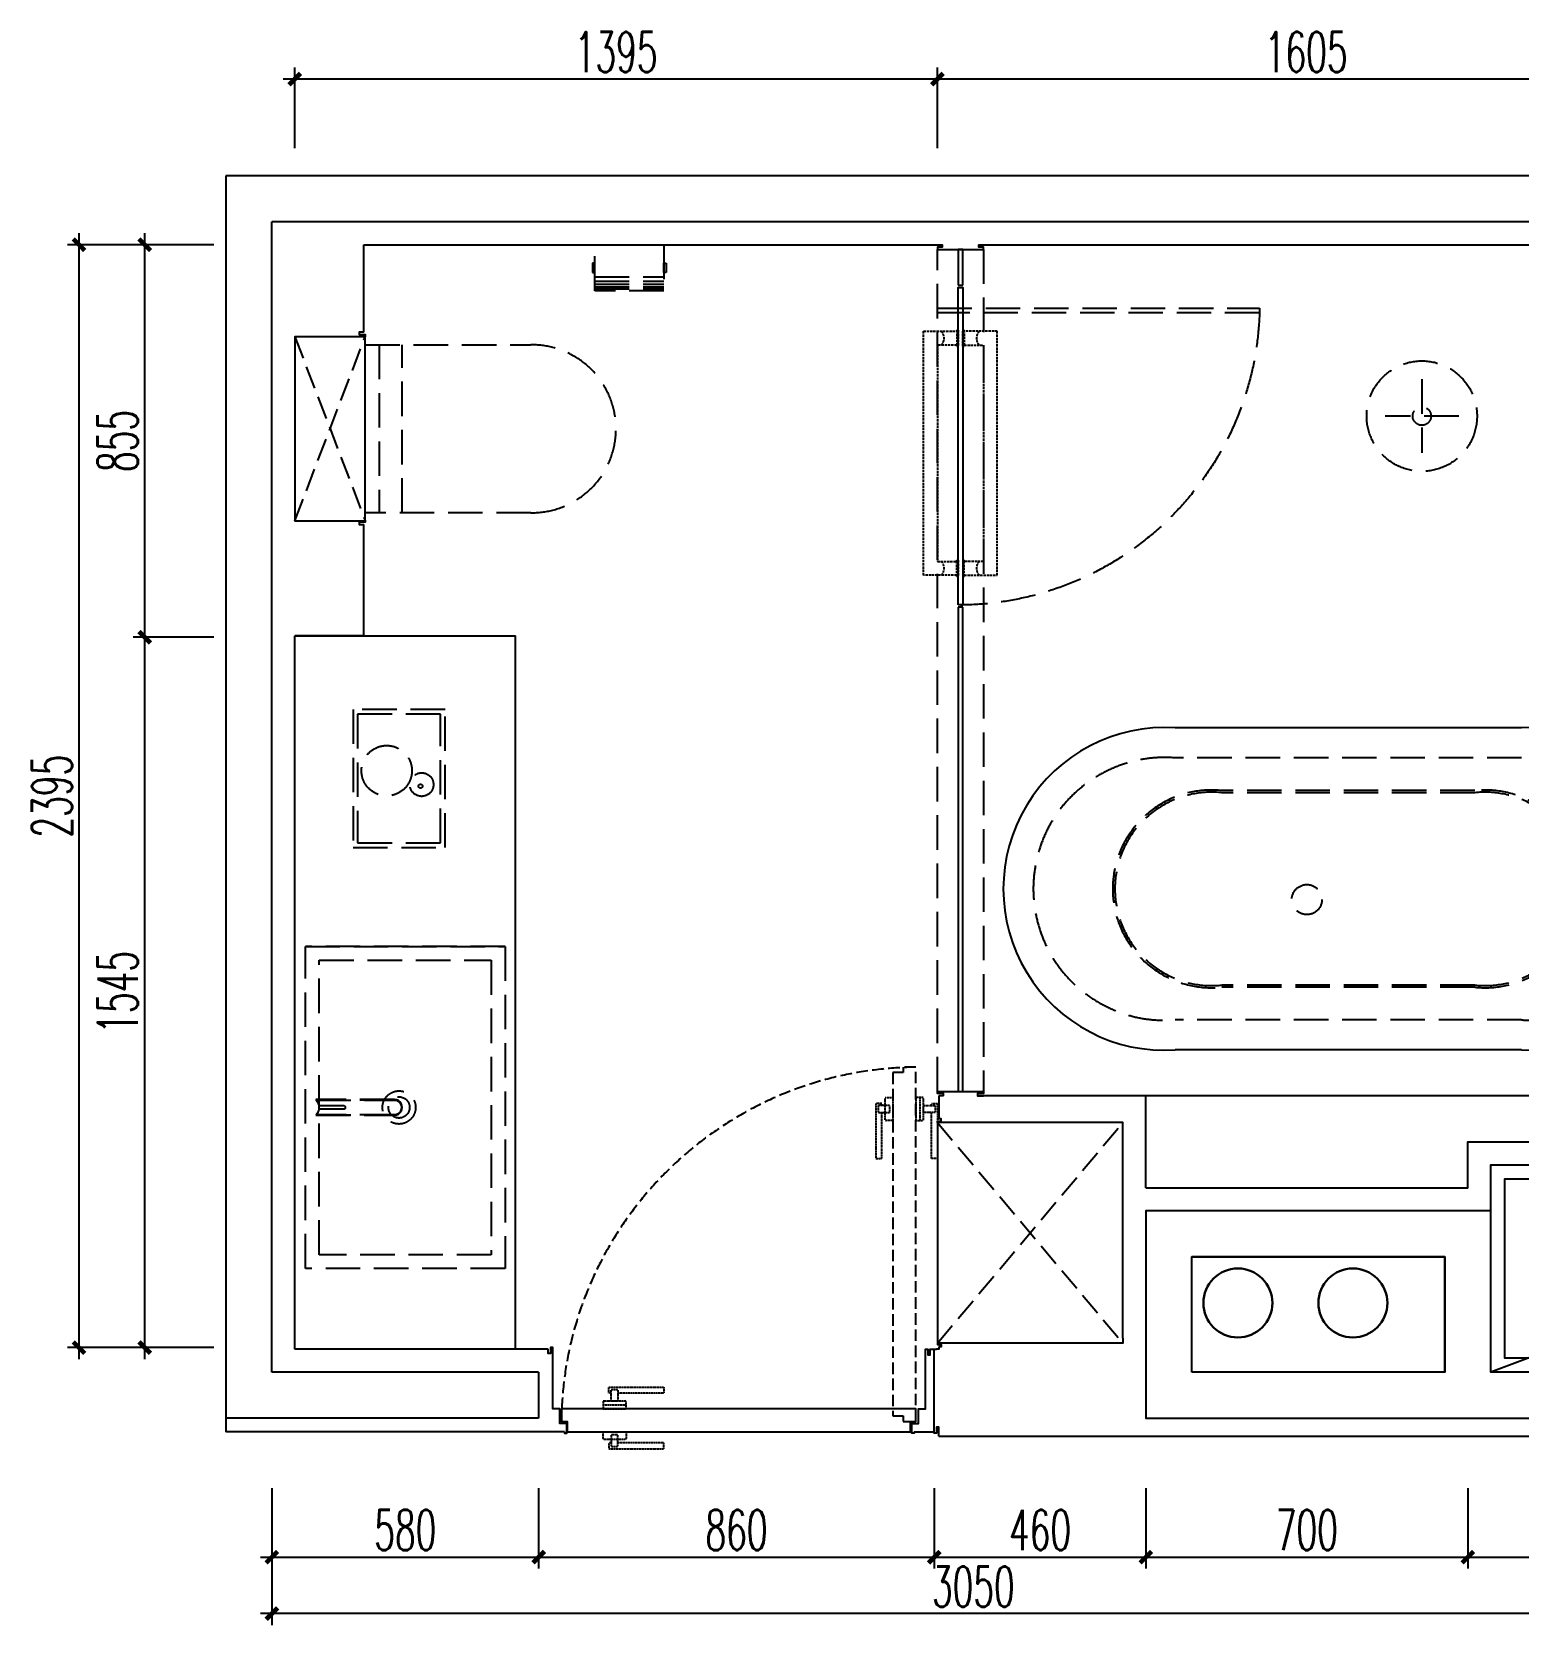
# Model space of a CAD drawing. Header units: inches. Extents: x 24920 to 61775, y 10942 to 38819.
# Drawn here: x 51619 to 54850, y 19071 to 22534 of the extents above; entities that cross this region are included whole.
import ezdxf
from ezdxf.xclip import XClip

# ---------------------------------------------------------------- set-up
doc = ezdxf.new("R2010")
doc.units = ezdxf.units.IN
doc.header["$MEASUREMENT"] = 0
doc.header["$XCLIPFRAME"] = 0
doc.header["$PDMODE"] = 1
doc.linetypes.add('DASH', pattern=[0.35, 0.25, -0.1])
doc.layers.add('7-12层立管$0$0LL', color=10, linetype='Continuous', lineweight=30)
for name, color, linetype in [('DOOR', 60, 'Continuous'), ('DS-FINISH', 20, 'Continuous'), ('DS-GLASS', 12, 'Continuous'), ('FF-FIXT', 2, 'Continuous'), ('FF-FURN', 51, 'Continuous'), ('WALL', 2, 'Continuous')]:
    doc.layers.add(name, color=color, linetype=linetype)
doc.styles.add('DIM', font='simplex.shx', dxfattribs={"width": 0.6, "bigfont": 'extfont.shx'})
doc.dimstyles.new('1比25', dxfattribs={"dimscale": 25, "dimtxt": 3.5, "dimasz": 1, "dimexe": 1, "dimexo": 1, "dimgap": 0.6, "dimtad": 1, "dimdec": 0, "dimrnd": 5, "dimzin": 0, "dimdsep": 46, "dimtxsty": 'DIM', "dimblk": 'ARCHTICK', "dimcen": 0.09, "dimdle": 1, "dimclrd": 1, "dimclre": 1, "dimclrt": 1, "dimadec": 0, "dimazin": 0, "dimtfac": 1, "dimtdec": 0, "dimtix": 1, "dimtmove": 2, "dimatfit": 3, "dimldrblk": '引线箭头（自定义）', "dimfxl": 0, "dimtolj": 1, "dimtzin": 0, "dimarcsym": 0})

# ---------------------------------------------------------------- blocks, each defined once
blk = doc.blocks.new('fdsfasdfsd')
at = {"layer": 'FF-FIXT', "color": 8, "linetype": 'DASH', "ltscale": 300}
blk.add_line((87505, 31901.6), (87505.1, 32161.6), dxfattribs=at)
at = {"layer": 'FF-FIXT', "color": 31, "linetype": 'DASH', "ltscale": 300}
for points in [[(87445, 32035), (87565, 32035), (87565, 32105), (87445, 32105)], [(87482, 32035), (87528, 32035), (87528, 31855), (87482, 31855)], [(87525, 31855), (87485, 31855), (87485, 32035), (87525, 32035)]]:
    blk.add_lwpolyline(points, close=True, dxfattribs=at)
at = {"layer": 'FF-FIXT', "color": 8, "linetype": 'DASH', "ltscale": 300, "elevation": 0}
blk.add_lwpolyline([(87505, 31635), (87505, 31475)], dxfattribs=at)
at = {"layer": 'FF-FIXT', "color": 31, "linetype": 'DASH', "ltscale": 300, "elevation": 0}
blk.add_lwpolyline([(87425, 31555), (87585, 31555)], dxfattribs=at)
at = {"layer": 'FF-FIXT', "color": 31, "linetype": 'DASH', "ltscale": 300}
blk.add_circle((87505, 31555, 0), 120, dxfattribs=at)
at = {"layer": 'FF-FIXT', "color": 8, "linetype": 'DASH', "ltscale": 300}
blk.add_circle((87505, 31555, 0), 20, dxfattribs=at)
blk = doc.blocks.new('JR_FSB_6540_GR')
at = {"layer": 'DOOR', "color": 8, "linetype": 'DASH', "ltscale": 20}
for points in [[(3, 15), (75, 15), (75, -515), (3, -515), (3, -517.5), (0, -517.5), (0, -482.5), (3, -482.5), (3, -485), (45, -485), (45, -15), (3, -15), (3, -17.5), (0, -17.5), (0, 17.5), (3, 17.5)], [(0, 17.5), (3, 17.5), (3, -17.5), (0, -17.5)], [(0, -517.5), (3, -517.5), (3, -482.5), (0, -482.5)]]:
    blk.add_lwpolyline(points, close=True, dxfattribs=at)
for centre, start, end in [((52.4, 0), 137.0107, 222.8538), ((52.4, -500), 137.1462, 222.9893)]:
    blk.add_arc(centre, 22, start, end, dxfattribs=at)
blk = doc.blocks.new('A$C24CA7E99')
at = {"layer": 'DOOR', "color": 8, "linetype": 'DASH', "ltscale": 300}
blk.add_lwpolyline([(285, 655), (285, -45), (295, -45), (295, 655)], close=True, dxfattribs=at)
at = {"layer": 'DOOR', "color": 1}
blk.add_lwpolyline([(-350, 0), (340, 0), (340, 10), (-350, 10)], close=True, dxfattribs=at)
at = {"layer": 'DOOR', "color": 8, "linetype": 'DASH', "ltscale": 300}
blk.add_arc((306.1, -0.8), 656.2, 91.8459, 179.4916, dxfattribs=at)
at = {"layer": 'DOOR', "color": 8, "linetype": 'DASH', "ltscale": 300, "rotation": 90}
blk.add_blockref('JR_FSB_6540_GR', (-270.2, 10), dxfattribs=at)
at = {"layer": 'DOOR', "color": 8, "linetype": 'DASH', "ltscale": 300, "extrusion": (0, 0, -1), "zscale": -1, "rotation": 270}
blk.add_blockref('JR_FSB_6540_GR', (270.2, -0.1), dxfattribs=at)
blk = doc.blocks.new('A$C09E9746F')
at = {"layer": 'FF-FIXT', "color": 8}
for p, q in [((-20, 63.3), (-55, 63.3)), ((-311.7, 0), (65.8, 0))]:
    blk.add_line(p, q, dxfattribs=at)
for points in [[(0, 60), (-75, 60), (-75, -60), (0, -60)], [(-75, -25.9), (-295, -25.9), (-295, 25.9), (-75, 25.9)], [(-75, -22.5), (-295, -22.5), (-295, 22.5), (-75, 22.5)], [(-22.3, -60), (-22.3, -70.5), (-52.7, -70.5), (-52.7, -60)]]:
    blk.add_lwpolyline(points, close=True, dxfattribs=at)
blk.add_arc((-37.5, 63.3), 17.5, 0, 180, dxfattribs=at)
blk = doc.blocks.new('rtiyuoppp')
at = {"layer": 'FF-FIXT', "color": 31, "linetype": 'Continuous'}
for p, q in [((-152783.2, -120365.2), (-152783.2, -119611.9)), ((-152083.2, -120365.2), (-152083.2, -119611.9))]:
    blk.add_line(p, q, dxfattribs=at)
for centre, start, end in [((-152433.2, -119589.3), 356.3048, 183.6952), ((-152433.2, -120387.8), 176.3048, 3.6952)]:
    blk.add_arc(centre, 350.7, start, end, dxfattribs=at)
at = {"layer": 'FF-FURN', "color": 8, "linetype": 'DASH', "ltscale": 300}
for p, q in [((-152717.9, -120365.2), (-152717.9, -119611.9)), ((-152148.5, -120365.2), (-152148.5, -119611.9)), ((-152646.9, -120263.5), (-152646.9, -119713.6)), ((-152642.3, -120263.5), (-152642.3, -119713.6)), ((-152224.1, -120263.5), (-152224.1, -119713.6)), ((-152219.5, -120263.5), (-152219.5, -119713.6))]:
    blk.add_line(p, q, dxfattribs=at)
blk.add_circle((-152456.4, -119898.5, 0), 32.7, dxfattribs=at)
for centre, radius, start, end in [((-152433.2, -119589.4), 285.6, 355.4909, 184.5091), ((-152433.2, -119691.4), 214.9, 354.074, 185.926), ((-152433.2, -119691.4), 210.2, 353.949, 186.051), ((-152433.2, -120285.7), 214.9, 174.074, 5.926), ((-152433.2, -120285.6), 210.2, 173.949, 6.051), ((-152433.2, -120387.7), 285.6, 175.4909, 4.5091)]:
    blk.add_arc(centre, radius, start, end, dxfattribs=at)
at = {"layer": 'FF-FURN', "linetype": 'DASH', "ltscale": 10, "xscale": 0.785964912280702, "yscale": 0.785964912280702, "zscale": 0.785964912280702, "rotation": 226.0823482396748}
blk.add_blockref('A$C09E9746F', (-152753.1, -120673, 0), dxfattribs=at)
blk = doc.blocks.new('truuiioo')
at = {"layer": 'DOOR', "color": 8, "linetype": 'DASH', "ltscale": 0.3}
for p, q in [((-148154.8, -113352.4), (-148154.8, -113402.4)), ((-148843.3, -114020.3), (-148793.3, -114020.3))]:
    blk.add_line(p, q, dxfattribs=at)
at = {"layer": 'DOOR', "color": 8, "linetype": 'DASH', "ltscale": 100}
blk.add_lwpolyline([(-148163.2, -113286.2), (-148190.7, -113286.2), (-148190.7, -113298.2), (-148213.2, -113298.2), (-148213.2, -114044.2), (-148190.7, -114044.2), (-148190.7, -114056.2), (-148163.2, -114056.2), (-148163.2, -113286.2)], dxfattribs=at)
at = {"layer": 'DOOR', "color": 8, "linetype": 'DASH', "ltscale": 0.3}
for points in [[(-148237.1, -113369.9), (-148237.1, -113364.9), (-148250.1, -113364.9), (-148250.1, -113484.9), (-148237.1, -113484.9), (-148237.1, -113384.9)], [(-148129.2, -113369.9), (-148129.2, -113364.9), (-148116.2, -113364.9), (-148116.2, -113484.9), (-148129.2, -113484.9), (-148129.2, -113384.9)], [(-148825.8, -113994.7), (-148830.8, -113994.7), (-148830.8, -113981.7), (-148710.8, -113981.7), (-148710.8, -113994.7), (-148810.8, -113994.7)], [(-148825.8, -114102.7), (-148830.8, -114102.7), (-148830.8, -114115.7), (-148710.8, -114115.7), (-148710.8, -114102.7), (-148810.8, -114102.7)]]:
    blk.add_lwpolyline(points, dxfattribs=at)
for points in [[(-148220, -113369.9), (-148245.1, -113369.9), (-148245.1, -113384.9), (-148220, -113384.9)], [(-148146.4, -113369.9), (-148121.2, -113369.9), (-148121.2, -113384.9), (-148146.4, -113384.9)], [(-148825.8, -114011.9), (-148825.8, -113986.8), (-148810.8, -113986.8), (-148810.8, -114011.9)], [(-148825.8, -114085.6), (-148825.8, -114110.7), (-148810.8, -114110.7), (-148810.8, -114085.6)]]:
    blk.add_lwpolyline(points, close=True, dxfattribs=at)
for points in [[(-148228, -113352.4), (-148213.2, -113352.4), (-148213.2, -113402.4), (-148228, -113402.4, -0.414214), (-148230, -113400.4), (-148230, -113354.4, -0.414214)], [(-148148.4, -113352.4), (-148163.2, -113352.4), (-148163.2, -113402.4), (-148148.4, -113402.4, 0.414214), (-148146.4, -113400.4), (-148146.4, -113354.4, 0.414214)], [(-148843.3, -114013.9), (-148843.3, -114028.7), (-148793.3, -114028.7), (-148793.3, -114013.9, 0.414214), (-148795.3, -114011.9), (-148841.3, -114011.9, 0.414214)], [(-148843.3, -114093.6), (-148843.3, -114078.7), (-148793.3, -114078.7), (-148793.3, -114093.6, -0.414214), (-148795.3, -114095.6), (-148841.3, -114095.6, -0.414214)]]:
    blk.add_lwpolyline(points, format="xyb", close=True, dxfattribs=at)
at = {"layer": 'DOOR', "ltscale": 0.01}
blk.add_lwpolyline([(-148933.2, -114028.7), (-148933.2, -114056.2), (-148921.2, -114056.2), (-148921.2, -114078.7), (-148175.2, -114078.7), (-148175.2, -114056.2), (-148163.2, -114056.2), (-148163.2, -114028.7), (-148933.2, -114028.7)], dxfattribs=at)
at = {"layer": 'DOOR', "color": 8, "linetype": 'DASH', "ltscale": 100}
blk.add_arc((-148155.8, -114064.5), 778.2, 90.5437, 177.3681, dxfattribs=at)
blk = doc.blocks.new('dsafas')
at = {"layer": 'FF-FIXT', "color": 31, "linetype": 'DASH', "ltscale": 300}
for p, q in [((42439.1, 23787.5), (42439.1, 23422.5)), ((42489.1, 23422.5), (42489.1, 23787.5))]:
    blk.add_line(p, q, dxfattribs=at)
blk.add_lwpolyline([(42159.1, 23787.5), (42519.1, 23787.5), (42519.1, 23422.5), (42159.1, 23422.5)], dxfattribs=at)
blk.add_arc((42156.6, 23605), 182.5, 89.2152, 270.7848, dxfattribs=at)
blk = doc.blocks.new('YQ09080472')
at = {"layer": 'FF-FIXT', "color": 8, "linetype": 'DASH', "ltscale": 300}
blk.add_lwpolyline([(200, 360), (-200, 360), (-200, 210), (200, 210)], close=True, dxfattribs=at)
for points in [[(200, 360), (-200, 210)], [(200, 210), (-200, 360)]]:
    blk.add_lwpolyline(points, dxfattribs=at)
at = {"layer": 'FF-FIXT', "color": 31, "linetype": 'DASH', "ltscale": 300, "rotation": 90}
blk.add_blockref('dsafas', (23605, -42334.1), dxfattribs=at)
blk = doc.blocks.new('_ArchTick')
at = {"color": 0, "linetype": 'ByBlock', "const_width": 0.4}
blk.add_lwpolyline([(-0.5, -0.5), (0.5, 0.5)], dxfattribs=at)
blk = doc.blocks.new('*D1177')
at = {"color": 1, "lineweight": -2, "transparency": 16777216}
for p, q in [((54652.4, 19449.2), (54652.4, 19925.7)), ((54502.4, 19900.7), (54677.4, 19900.7)), ((54502.4, 19474.2), (54677.4, 19474.2))]:
    blk.add_line(p, q, dxfattribs=at)
at = {"layer": 'Defpoints', "color": 0, "transparency": 16777216}
for p in [(54173.1, 19900.7, 0), (54652.4, 19900.7), (52973.1, 19474.2, 0)]:
    blk.add_point(p, dxfattribs=at)
at = {"color": 1, "lineweight": -2, "transparency": 16777216, "xscale": 25, "yscale": 25, "zscale": 25}
for p, rotation in [((54652.4, 19900.7), 90), ((54652.4, 19474.2), 270)]:
    blk.add_blockref('_ArchTick', p, dxfattribs=dict(at, rotation=rotation))
at = {"color": 1, "transparency": 16777216, "insert": (54593.6, 19687.5), "char_height": 87.5, "attachment_point": 5, "rotation": 90, "style": 'DIM'}
blk.add_mtext('\\A1;425', dxfattribs=at)
blk = doc.blocks.new('引线箭头（自定义）')
at = {"linetype": 'ByBlock', "lineweight": -2}
h = blk.add_hatch(color=8, dxfattribs=at)
h.dxf.hatch_style = 1
h.paths.add_polyline_path([(-1.2, -0.96), (-0.31, 0), (-1.2, 0.96), (-0.91, 1.21), (0, 0), (-0.91, -1.21)])
at = {"color": 0, "linetype": 'ByBlock', "lineweight": -2}
blk.add_line((-0.31, 0), (-4.75, 0), dxfattribs=at)
blk.add_lwpolyline([(-1.2, -0.96), (-0.31, 0), (-1.2, 0.96), (-0.91, 1.21), (0, 0), (-0.91, -1.21)], close=True, dxfattribs=at)
blk = doc.blocks.new('*D1179')
at = {"color": 1, "lineweight": -2, "transparency": 16777216}
for p, q in [((52570.1, 22060.8), (52570.1, 22235.8)), ((54173.1, 22060.8), (54173.1, 22235.8)), ((54198.1, 22210.8), (52545.1, 22210.8))]:
    blk.add_line(p, q, dxfattribs=at)
at = {"layer": 'Defpoints', "color": 0, "transparency": 16777216}
for p in [(52570.1, 22210.8), (54173.1, 21850.7, 0), (52570.1, 21775.4, 0)]:
    blk.add_point(p, dxfattribs=at)
at = {"color": 1, "lineweight": -2, "transparency": 16777216, "xscale": 25, "yscale": 25, "zscale": 25, "rotation": 180}
blk.add_blockref('_ArchTick', (52570.1, 22210.8), dxfattribs=at)
at = {"color": 1, "lineweight": -2, "transparency": 16777216, "xscale": 25, "yscale": 25, "zscale": 25}
blk.add_blockref('_ArchTick', (54173.1, 22210.8), dxfattribs=at)
at = {"color": 1, "transparency": 16777216, "insert": (53371.6, 22269.6), "char_height": 87.5, "attachment_point": 5, "style": 'DIM'}
blk.add_mtext('\\A1;1605', dxfattribs=at)
blk = doc.blocks.new('*D1180')
at = {"color": 1, "lineweight": -2, "transparency": 16777216}
for p, q in [((51173, 22060.8), (51173, 22235.8)), ((52570.1, 22060.8), (52570.1, 22235.8)), ((52595.1, 22210.8), (51148, 22210.8))]:
    blk.add_line(p, q, dxfattribs=at)
at = {"layer": 'Defpoints', "color": 0, "transparency": 16777216}
for p in [(51173, 22210.8), (52570.1, 21775.4, 0), (51173, 21650.7, 0)]:
    blk.add_point(p, dxfattribs=at)
at = {"color": 1, "lineweight": -2, "transparency": 16777216, "xscale": 25, "yscale": 25, "zscale": 25, "rotation": 180}
blk.add_blockref('_ArchTick', (51173, 22210.8), dxfattribs=at)
at = {"color": 1, "lineweight": -2, "transparency": 16777216, "xscale": 25, "yscale": 25, "zscale": 25}
blk.add_blockref('_ArchTick', (52570.1, 22210.8), dxfattribs=at)
at = {"color": 1, "transparency": 16777216, "insert": (51871.5, 22269.6), "char_height": 87.5, "attachment_point": 5, "style": 'DIM'}
blk.add_mtext('\\A1;1395', dxfattribs=at)
blk = doc.blocks.new('*D1181')
at = {"color": 1, "lineweight": -2, "transparency": 16777216}
for p, q in [((51123.1, 19148.3), (51123.1, 18973.3)), ((51703.1, 19148.3), (51703.1, 18973.3)), ((51098.1, 18998.3), (51728.1, 18998.3))]:
    blk.add_line(p, q, dxfattribs=at)
at = {"layer": 'Defpoints', "color": 0, "transparency": 16777216}
for p in [(51123.1, 19400.7, 0), (51703.1, 19400.7, 0), (51703.1, 18998.3)]:
    blk.add_point(p, dxfattribs=at)
at = {"color": 1, "lineweight": -2, "transparency": 16777216, "xscale": 25, "yscale": 25, "zscale": 25, "rotation": 180}
blk.add_blockref('_ArchTick', (51123.1, 18998.3), dxfattribs=at)
at = {"color": 1, "lineweight": -2, "transparency": 16777216, "xscale": 25, "yscale": 25, "zscale": 25}
blk.add_blockref('_ArchTick', (51703.1, 18998.3), dxfattribs=at)
at = {"color": 1, "transparency": 16777216, "insert": (51413.1, 19057.1), "char_height": 87.5, "attachment_point": 5, "style": 'DIM'}
blk.add_mtext('\\A1;580', dxfattribs=at)
blk = doc.blocks.new('*D1182')
at = {"color": 1, "lineweight": -2, "transparency": 16777216}
for p, q in [((51703.1, 19148.3), (51703.1, 18973.3)), ((52563.1, 19148.3), (52563.1, 18973.3)), ((51678.1, 18998.3), (52588.1, 18998.3))]:
    blk.add_line(p, q, dxfattribs=at)
at = {"layer": 'Defpoints', "color": 0, "transparency": 16777216}
for p in [(51703.1, 19400.7, 0), (52563.1, 19309.2, 0), (52563.1, 18998.3)]:
    blk.add_point(p, dxfattribs=at)
at = {"color": 1, "lineweight": -2, "transparency": 16777216, "xscale": 25, "yscale": 25, "zscale": 25, "rotation": 180}
blk.add_blockref('_ArchTick', (51703.1, 18998.3), dxfattribs=at)
at = {"color": 1, "lineweight": -2, "transparency": 16777216, "xscale": 25, "yscale": 25, "zscale": 25}
blk.add_blockref('_ArchTick', (52563.1, 18998.3), dxfattribs=at)
at = {"color": 1, "transparency": 16777216, "insert": (52133.1, 19057.1), "char_height": 87.5, "attachment_point": 5, "style": 'DIM'}
blk.add_mtext('\\A1;860', dxfattribs=at)
blk = doc.blocks.new('*D1183')
at = {"color": 1, "lineweight": -2, "transparency": 16777216}
for p, q in [((52563.1, 19148.3), (52563.1, 18973.3)), ((53023.1, 19148.3), (53023.1, 18973.3)), ((52538.1, 18998.3), (53048.1, 18998.3))]:
    blk.add_line(p, q, dxfattribs=at)
at = {"layer": 'Defpoints', "color": 0, "transparency": 16777216}
for p in [(53023.1, 19350.7, 0), (52563.1, 19309.2, 0), (53023.1, 18998.3)]:
    blk.add_point(p, dxfattribs=at)
at = {"color": 1, "lineweight": -2, "transparency": 16777216, "xscale": 25, "yscale": 25, "zscale": 25, "rotation": 180}
blk.add_blockref('_ArchTick', (52563.1, 18998.3), dxfattribs=at)
at = {"color": 1, "lineweight": -2, "transparency": 16777216, "xscale": 25, "yscale": 25, "zscale": 25}
blk.add_blockref('_ArchTick', (53023.1, 18998.3), dxfattribs=at)
at = {"color": 1, "transparency": 16777216, "insert": (52793.1, 19057.1), "char_height": 87.5, "attachment_point": 5, "style": 'DIM'}
blk.add_mtext('\\A1;460', dxfattribs=at)
blk = doc.blocks.new('*D1184')
at = {"color": 1, "lineweight": -2, "transparency": 16777216}
for p, q in [((53023.1, 19148.3), (53023.1, 18973.3)), ((53723.1, 19148.3), (53723.1, 18973.3)), ((52998.1, 18998.3), (53748.1, 18998.3))]:
    blk.add_line(p, q, dxfattribs=at)
at = {"layer": 'Defpoints', "color": 0, "transparency": 16777216}
for p in [(53723.1, 19800.7, 0), (53023.1, 19350.7, 0), (53723.1, 18998.3)]:
    blk.add_point(p, dxfattribs=at)
at = {"color": 1, "lineweight": -2, "transparency": 16777216, "xscale": 25, "yscale": 25, "zscale": 25, "rotation": 180}
blk.add_blockref('_ArchTick', (53023.1, 18998.3), dxfattribs=at)
at = {"color": 1, "lineweight": -2, "transparency": 16777216, "xscale": 25, "yscale": 25, "zscale": 25}
blk.add_blockref('_ArchTick', (53723.1, 18998.3), dxfattribs=at)
at = {"color": 1, "transparency": 16777216, "insert": (53373.1, 19057.1), "char_height": 87.5, "attachment_point": 5, "style": 'DIM'}
blk.add_mtext('\\A1;700', dxfattribs=at)
blk = doc.blocks.new('*D1185')
at = {"color": 1, "lineweight": -2, "transparency": 16777216}
for p, q in [((53723.1, 19148.3), (53723.1, 18973.3)), ((54173.1, 19148.3), (54173.1, 18973.3)), ((53698.1, 18998.3), (54198.1, 18998.3))]:
    blk.add_line(p, q, dxfattribs=at)
at = {"layer": 'Defpoints', "color": 0, "transparency": 16777216}
for p in [(54173.1, 19900.7, 0), (53723.1, 19800.7, 0), (54173.1, 18998.3)]:
    blk.add_point(p, dxfattribs=at)
at = {"color": 1, "lineweight": -2, "transparency": 16777216, "xscale": 25, "yscale": 25, "zscale": 25, "rotation": 180}
blk.add_blockref('_ArchTick', (53723.1, 18998.3), dxfattribs=at)
at = {"color": 1, "lineweight": -2, "transparency": 16777216, "xscale": 25, "yscale": 25, "zscale": 25}
blk.add_blockref('_ArchTick', (54173.1, 18998.3), dxfattribs=at)
at = {"color": 1, "transparency": 16777216, "insert": (53948.1, 19057.1), "char_height": 87.5, "attachment_point": 5, "style": 'DIM'}
blk.add_mtext('\\A1;450', dxfattribs=at)
blk = doc.blocks.new('*D1186')
at = {"color": 1, "lineweight": -2, "transparency": 16777216}
for p, q in [((51123.1, 19025.6), (51123.1, 18850.6)), ((54173.1, 19025.6), (54173.1, 18850.6)), ((54198.1, 18875.6), (51098.1, 18875.6))]:
    blk.add_line(p, q, dxfattribs=at)
at = {"layer": 'Defpoints', "color": 0, "transparency": 16777216}
for p in [(51123.1, 19106.9), (54173.1, 19106.9), (51123.1, 18875.6)]:
    blk.add_point(p, dxfattribs=at)
at = {"color": 1, "lineweight": -2, "transparency": 16777216, "xscale": 25, "yscale": 25, "zscale": 25, "rotation": 180}
blk.add_blockref('_ArchTick', (51123.1, 18875.6), dxfattribs=at)
at = {"color": 1, "lineweight": -2, "transparency": 16777216, "xscale": 25, "yscale": 25, "zscale": 25}
blk.add_blockref('_ArchTick', (54173.1, 18875.6), dxfattribs=at)
at = {"color": 1, "transparency": 16777216, "insert": (52648.1, 18934.3), "char_height": 87.5, "attachment_point": 5, "style": 'DIM'}
blk.add_mtext('\\A1;3050', dxfattribs=at)
blk = doc.blocks.new('*D1187')
at = {"color": 1, "lineweight": -2, "transparency": 16777216}
for p, q in [((50846.8, 19428.7), (50846.8, 21022.7)), ((50996.8, 20997.7), (50821.8, 20997.7)), ((50996.8, 19453.7), (50821.8, 19453.7))]:
    blk.add_line(p, q, dxfattribs=at)
at = {"layer": 'Defpoints', "color": 0, "transparency": 16777216}
for p in [(50846.8, 20997.7), (51173.1, 20997.7, 0), (51173.1, 19453.7, 0)]:
    blk.add_point(p, dxfattribs=at)
at = {"color": 1, "lineweight": -2, "transparency": 16777216, "xscale": 25, "yscale": 25, "zscale": 25}
for p, rotation in [((50846.8, 20997.7), 90), ((50846.8, 19453.7), 270)]:
    blk.add_blockref('_ArchTick', p, dxfattribs=dict(at, rotation=rotation))
at = {"color": 1, "transparency": 16777216, "insert": (50788, 20225.7), "char_height": 87.5, "attachment_point": 5, "rotation": 90, "style": 'DIM'}
blk.add_mtext('\\A1;1545', dxfattribs=at)
blk = doc.blocks.new('*D1188')
at = {"color": 1, "lineweight": -2, "transparency": 16777216}
for p, q in [((50996.8, 21850.7), (50821.8, 21850.7)), ((50846.8, 20972.7), (50846.8, 21875.7)), ((50996.8, 20997.7), (50821.8, 20997.7))]:
    blk.add_line(p, q, dxfattribs=at)
at = {"layer": 'Defpoints', "color": 0, "transparency": 16777216}
for p in [(50846.8, 21850.7), (51323.1, 21850.7, 0), (51173.1, 20997.7, 0)]:
    blk.add_point(p, dxfattribs=at)
at = {"color": 1, "lineweight": -2, "transparency": 16777216, "xscale": 25, "yscale": 25, "zscale": 25}
for p, rotation in [((50846.8, 21850.7), 90), ((50846.8, 20997.7), 270)]:
    blk.add_blockref('_ArchTick', p, dxfattribs=dict(at, rotation=rotation))
at = {"color": 1, "transparency": 16777216, "insert": (50788, 21424.2), "char_height": 87.5, "attachment_point": 5, "rotation": 90, "style": 'DIM'}
blk.add_mtext('\\A1;855', dxfattribs=at)
blk = doc.blocks.new('*D1189')
at = {"color": 1, "lineweight": -2, "transparency": 16777216}
for p, q in [((50853.8, 21850.7), (50678.8, 21850.7)), ((50703.8, 21875.7), (50703.8, 19428.7)), ((50853.8, 19453.7), (50678.8, 19453.7))]:
    blk.add_line(p, q, dxfattribs=at)
at = {"layer": 'Defpoints', "color": 0, "transparency": 16777216}
for p in [(50909.3, 21850.7), (50703.8, 19453.7), (50909.3, 19453.7)]:
    blk.add_point(p, dxfattribs=at)
at = {"color": 1, "lineweight": -2, "transparency": 16777216, "xscale": 25, "yscale": 25, "zscale": 25}
for p, rotation in [((50703.8, 21850.7), 90), ((50703.8, 19453.7), 270)]:
    blk.add_blockref('_ArchTick', p, dxfattribs=dict(at, rotation=rotation))
at = {"color": 1, "transparency": 16777216, "insert": (50645.1, 20652.2), "char_height": 87.5, "attachment_point": 5, "rotation": 90, "style": 'DIM'}
blk.add_mtext('\\A1;2395', dxfattribs=at)
blk = doc.blocks.new('ssg')
at = {"color": 3}
for p in [(51023.1, 19300.9), (51759.1, 19270.5)]:
    blk.add_line(p, (51023.1, 19270.5), dxfattribs=at)
at = {"color": 4}
for points in [[(54223.1, 19850.7), (54223.1, 19400.7), (53773.1, 19400.7), (53773.1, 19850.7)], [(54193.1, 19820.7), (54193.1, 19430.7), (53803.1, 19430.7), (53803.1, 19820.7)]]:
    blk.add_lwpolyline(points, close=True, dxfattribs=at)
at = {"color": 8}
blk.add_lwpolyline([(54223.1, 19850.7), (54113.9, 19527.6), (53773.1, 19400.7)], dxfattribs=at)
at = {"layer": '7-12层立管$0$0LL', "ltscale": 0.5}
for centre in [(53223.1, 19550.7), (53473.1, 19550.7)]:
    blk.add_circle(centre, 75, dxfattribs=at)
at = {"layer": 'DOOR', "color": 8, "linetype": 'DASH', "ltscale": 300}
for p, q in [((52570.1, 20010.7), (52570.1, 21840.7)), ((52670.1, 21840.7), (52670.1, 20010.7))]:
    blk.add_line(p, q, dxfattribs=at)
at = {"layer": 'DS-FINISH', "color": 3, "linetype": 'ByBlock'}
for p, q in [((51323.1, 21660.7), (51323.1, 21850.7)), ((51323.1, 21000.7), (51323.1, 21242.7)), ((51323.1, 21000.7), (51173.1, 21000.7)), ((53023.1, 20000.7), (52657.1, 20000.7)), ((53023.1, 19800.7), (53023.1, 20000.7)), ((51724.1, 19440.7), (51724.1, 19450.7))]:
    blk.add_line(p, q, dxfattribs=at)
at = {"layer": 'DS-FINISH', "color": 8, "linetype": 'DASH', "ltscale": 200}
for p, q in [((51173, 21650.7), (51326.1, 21250.7)), ((51173.1, 21250.7), (51326, 21650.7)), ((52570.1, 19463.7), (52973.1, 19942.7)), ((52570.1, 19942.7), (52973.1, 19463.7))]:
    blk.add_line(p, q, dxfattribs=at)
at = {"layer": 'DS-FINISH', "color": 20, "linetype": 'ByBlock'}
for p, q in [((51326.1, 21250.7), (51326.1, 21650.7)), ((52570.1, 19942.7), (52570.1, 19463.7))]:
    blk.add_line(p, q, dxfattribs=at)
at = {"layer": 'DS-FINISH', "color": 3}
blk.add_line((52583.1, 20000.7), (52573.1, 20000.7), dxfattribs=at)
at = {"layer": 'DS-FINISH', "color": 3, "linetype": 'ByBlock'}
for points in [[(51323.1, 21850.7), (52580.1, 21850.7)], [(52580.1, 21850.7), (52580.1, 21850.7), (52580.1, 21845.7), (52570.1, 21845.7), (52570.1, 21840.7), (52670.1, 21840.7), (52670.1, 21845.7), (52660.1, 21845.7), (52660.1, 21850.7), (52670.1, 21850.7)], [(52668.1, 21850.7), (54173.1, 21850.7), (54173.1, 21040.7)], [(51323.1, 21660.7), (51313, 21660.7), (51313, 21655.7), (51323, 21655.7), (51326, 21655.7), (51326, 21650.7), (51173, 21650.7), (51173.1, 21250.7), (51326.1, 21250.7), (51326.1, 21247.7), (51313.1, 21247.7), (51313.1, 21242.7), (51323.1, 21242.7)], [(52583.1, 20000.7), (52583.1, 20000.7), (52583.1, 20005.7), (52570.1, 20005.7), (52570.1, 20010.7), (52670.1, 20010.7), (52670.1, 20005.7), (52657.1, 20005.7), (52657.1, 20000.7), (52670.1, 20000.7)], [(52973.1, 19474.2), (52973.1, 19942.7), (52570.1, 19942.7), (52570.1, 19945.7), (52578.1, 19945.7), (52578.1, 19950.7), (52573.1, 19950.7)], [(53023.1, 19800.7), (53723.1, 19800.7), (53723.1, 19900.7), (54289.7, 19900.7)], [(52973.1, 19474.2), (52973.1, 19463.7), (52570.1, 19463.7), (52570.1, 19460.7), (52578.1, 19460.7), (52578.1, 19455.7), (52573.1, 19455.7)], [(51724.1, 19450.7), (51173.1, 19450.7)], [(52563.1, 19390.8), (52563.1, 19450.7), (52568.1, 19450.7), (52568.1, 19450.7)], [(52573.1, 19455.7), (52573.1, 19450.7), (52568.1, 19450.7)], [(52573.1, 19261), (52573.1, 19280.5), (52568.1, 19280.5), (52568.1, 19267.5), (52563.1, 19267.5), (52563.1, 19330.8), (52563.1, 19390.8)], [(52573.1, 19261), (54423.1, 19261)]]:
    blk.add_lwpolyline(points, dxfattribs=at)
at = {"layer": 'DS-FINISH', "color": 3}
for points in [[(51173.1, 19450.7), (51173.1, 19453.7), (51173.1, 19453.7), (51173.1, 20997.7), (51173.1, 20997.7), (51173.1, 21000.7)], [(52573.1, 20000.7), (52573.1, 19950.7)], [(51759.1, 19270.5), (51759.1, 19267.5), (51764.1, 19267.5), (51764.1, 19288.5), (51749.1, 19288.5), (51749.1, 19320.5), (51734.1, 19320.5), (51734.1, 19453.7), (51729.1, 19453.7), (51729.1, 19440.7), (51724.1, 19440.7), (51724.1, 19440.7)], [(52554.1, 19437.7), (52554.1, 19450.7), (52563.1, 19450.7)]]:
    blk.add_lwpolyline(points, dxfattribs=at)
at = {"layer": 'DS-FINISH'}
blk.add_lwpolyline([(52519.1, 19270.7), (52519.1, 19267.7), (52514.1, 19267.7), (52514.1, 19288.7), (52529.1, 19288.7), (52529.1, 19320.7), (52544.1, 19320.7), (52544.1, 19450.7), (52549.1, 19450.7), (52549.1, 19437.7), (52554.1, 19437.7), (52554.1, 19437.7)], dxfattribs=at)
at = {"layer": 'DS-FINISH', "color": 40, "linetype": 'ByBlock'}
blk.add_lwpolyline([(52519.1, 19270.7), (52563.1, 19270.7)], dxfattribs=at)
at = {"layer": 'DS-GLASS', "color": 1}
for p, q in [((52615.1, 21762.7), (52625.1, 21762.7)), ((52625.1, 21062.7), (52615.1, 21062.7))]:
    blk.add_line(p, q, dxfattribs=at)
for points in [[(52625.1, 21762.7), (52625.1, 21840.7), (52615.1, 21840.7), (52615.1, 21762.7)], [(52615.1, 21062.7), (52615.1, 20010.7)], [(52625.1, 20010.7), (52625.1, 21062.7)]]:
    blk.add_lwpolyline(points, dxfattribs=at)
at = {"layer": 'FF-FIXT', "color": 1, "linetype": 'DASH', "ltscale": 300, "extrusion": (0, 0, -1)}
for p, q in [((51825.1, 21780.8), (51975.1, 21780.8)), ((51825.1, 21771.5), (51975.1, 21771.5)), ((51825.1, 21764.9), (51975.1, 21764.9)), ((51825.1, 21759), (51975.1, 21759)), ((51825.1, 21754.7), (51975.1, 21754.7))]:
    blk.add_line(p, q, dxfattribs=at)
at = {"layer": 'FF-FIXT', "color": 2, "linetype": 'DASH', "ltscale": 300}
blk.add_line((51630.1, 20325.7), (51196.1, 20325.7), dxfattribs=at)
at = {"layer": 'FF-FIXT', "color": 1, "linetype": 'DASH', "ltscale": 300, "extrusion": (0, 0, -1)}
for points in [[(-51825.1, 21850.7), (-51975.1, 21850.7), (-51975.1, 21750.7), (-51825.1, 21750.7)], [(-51820.1, 21810.7), (-51820.1, 21790.7), (-51825.1, 21790.7), (-51825.1, 21810.7)], [(-51980.1, 21810.7), (-51980.1, 21790.7), (-51975.1, 21790.7), (-51975.1, 21810.7)]]:
    blk.add_lwpolyline(points, close=True, dxfattribs=at)
at = {"layer": 'FF-FIXT', "color": 2, "linetype": 'DASH', "ltscale": 300}
blk.add_lwpolyline([(51196.1, 19625.7), (51196.1, 20325.7), (51630.1, 20325.7), (51630.1, 19625.7)], close=True, dxfattribs=at)
at = {"layer": 'FF-FIXT', "color": 8, "linetype": 'DASH', "ltscale": 300}
for points in [[(51226.1, 19655.7), (51226.1, 20295.7), (51600.1, 20295.7), (51600.1, 19655.7)], [(51218.7, 19992.7), (51219.5, 19991.7), (51389.6, 19991.7), (51393.7, 19991.2), (51397.6, 19989.6), (51400.9, 19987.1), (51403.4, 19983.7), (51405, 19979.9), (51405.6, 19975.7), (51405, 19971.6), (51403.4, 19967.7), (51400.9, 19964.4), (51397.6, 19961.9), (51393.7, 19960.3), (51389.6, 19959.7), (51219.5, 19959.7), (51218.7, 19958.7), (51389.6, 19958.7), (51394, 19959.3), (51398.1, 19961), (51401.6, 19963.7), (51404.3, 19967.2), (51406, 19971.3), (51406.6, 19975.7), (51406, 19980.1), (51404.3, 19984.2), (51401.6, 19987.8), (51398.1, 19990.5), (51394, 19992.2), (51389.6, 19992.7)], [(51219.5, 19991.7), (51222.2, 19988.2), (51224.6, 19982.3), (51225.1, 19981.4), (51225.6, 19980.7), (51226.4, 19980.1), (51227.2, 19979.7), (51228.1, 19979.7), (51278.6, 19979.7), (51280.3, 19979.6), (51281.4, 19978.6), (51282.4, 19977.3), (51282.6, 19975.2), (51282.1, 19973.8), (51281.4, 19972.9), (51280.3, 19971.9), (51278.6, 19971.7), (51228.1, 19971.7), (51227.2, 19971.7), (51226.4, 19971.4), (51225.6, 19970.8), (51225.1, 19970.1), (51224.6, 19969.2), (51222.2, 19963.3), (51219.5, 19959.7), (51389.6, 19959.7), (51393.7, 19960.3), (51397.6, 19961.9), (51400.9, 19964.4), (51403.4, 19967.7), (51405, 19971.6), (51405.6, 19975.7), (51405, 19979.9), (51403.4, 19983.7), (51400.9, 19987.1), (51397.6, 19989.6), (51393.7, 19991.2), (51389.6, 19991.7)]]:
    blk.add_lwpolyline(points, close=True, dxfattribs=at)
for radius in [36, 23]:
    blk.add_circle((51399.6, 19975.7), radius, dxfattribs=at)
at = {"layer": 'FF-FURN', "color": 2}
for p in [(51173.1, 21000.7), (51653.1, 20497.7)]:
    blk.add_line(p, (51653.1, 21000.7), dxfattribs=at)
at = {"layer": 'FF-FURN'}
blk.add_line((51653.1, 19450.7), (51653.1, 20497.7), dxfattribs=at)
at = {"layer": 'FF-FURN', "color": 8, "linetype": 'DASH', "ltscale": 300}
for points in [[(51499.6, 20540.6), (51499.6, 20840.6), (51299.6, 20840.6), (51299.6, 20540.6)], [(51489.6, 20550.6), (51489.6, 20830.6), (51309.6, 20830.6), (51309.6, 20550.6)]]:
    blk.add_lwpolyline(points, close=True, dxfattribs=at)
at = {"layer": 'FF-FURN', "color": 2, "linetype": 'ByBlock'}
blk.add_lwpolyline([(54173.1, 20000.7), (53023.1, 20000.7), (53023.1, 20000.7)], dxfattribs=at)
at = {"layer": 'FF-FURN', "color": 8, "linetype": 'DASH', "ltscale": 300}
for centre, radius in [((51372.8, 20707.5), 54.8), ((51448.8, 20677.4), 25.6), ((51446.2, 20673.9), 4.42)]:
    blk.add_circle(centre, radius, dxfattribs=at)
at = {"layer": 'WALL', "color": 4}
for p, q in [((51023.1, 22000.7), (51023.1, 19300.9)), ((54423.1, 22000.7), (51023.1, 22000.7)), ((51123.1, 19400.7), (51123.1, 21900.7)), ((52623.1, 21900.7), (51123.1, 21900.7)), ((54223.1, 21900.7), (52623.1, 21900.7)), ((53773.1, 19400.7), (53773.1, 19750.7)), ((53673.1, 19400.7), (53673.1, 19650.7)), ((51703.1, 19400.7), (51123.1, 19400.7)), ((51703.1, 19400.7), (51703.1, 19300.7)), ((51023.1, 19300.9), (51703.1, 19300.9))]:
    blk.add_line(p, q, dxfattribs=at)
at = {"layer": 'WALL'}
blk.add_line((53293.1, 21900.7), (53193.1, 21900.7), dxfattribs=at)
at = {"layer": 'WALL', "color": 160}
for p, q in [((53023.1, 19750.7), (53023.1, 19400.7)), ((53773.1, 19750.7), (53023.1, 19750.7)), ((53123.1, 19400.7), (53123.1, 19650.7)), ((53673.1, 19650.7), (53123.1, 19650.7)), ((53023.1, 19400.7), (53023.1, 19300.7))]:
    blk.add_line(p, q, dxfattribs=at)
at = {"layer": 'WALL', "color": 4}
blk.add_lwpolyline([(54223.1, 19300.7), (54223.1, 19400.7), (53773.1, 19400.7), (53773.1, 19750.7), (53023.1, 19750.7), (53023.1, 19300.7), (54223.1, 19300.7)], dxfattribs=at)
blk.add_lwpolyline([(53123.1, 19400.7), (53123.1, 19650.7), (53673.1, 19650.7), (53673.1, 19400.7)], close=True, dxfattribs=at)
at = {"layer": 'DOOR', "color": 12, "extrusion": (0, 0, -1), "zscale": -1, "rotation": 90}
blk.add_blockref('A$C24CA7E99', (-52615.1, 21417.7), dxfattribs=at)
at = {"layer": 'DOOR', "color": 40, "linetype": 'ByBlock'}
blk.add_blockref('truuiioo', (200686.3, 133349.5), dxfattribs=at)
at = {"layer": 'FF-FURN', "color": 30, "linetype": 'ByBlock'}
ref = blk.add_blockref('YQ09080472', (51511.1, 21450.7), dxfattribs=dict(at, rotation=90))
XClip(ref).set_block_clipping_path([(-437.4193660315, -500.3102621451), (399.9999999998, 185.0085612384)])
at = {"layer": 'FF-FURN', "rotation": 269.9999999999999}
blk.add_blockref('fdsfasdfsd', (22068.1, 108983.2), dxfattribs=at)
at = {"layer": 'FF-FURN', "color": 30, "linetype": 'ByBlock', "rotation": 90}
blk.add_blockref('rtiyuoppp', (-66525.4, 172883.9), dxfattribs=at)
for base, p1, p2, angle, picture, middle in [((51173, 22210.8, 0), (52570.1, 21775.4), (51173, 21650.7), 180, '*D1180', (51871.5, 22269.6, 0)), ((52570.1, 22210.8, 0), (54173.1, 21850.7), (52570.1, 21775.4), 180, '*D1179', (53371.6, 22269.6, 0)), ((50703.8, 19453.7, 0), (50909.3, 21850.7, 0), (50909.3, 19453.7, 0), 90, '*D1189', (50645.1, 20652.2, 0)), ((50846.8, 21850.7, 0), (51173.1, 20997.7), (51323.1, 21850.7), 90, '*D1188', (50788, 21424.2, 0)), ((50846.8, 20997.7, 0), (51173.1, 19453.7), (51173.1, 20997.7), 90, '*D1187', (50788, 20225.7, 0)), ((54652.3519, 19900.7456, 0), (52973.0682, 19474.2433), (54173.0659, 19900.7456), 90, '*D1177', (54593.6019, 19687.4945, 0)), ((54173.1, 18998.3, 0), (53723.1, 19800.7), (54173.1, 19900.7), 180, '*D1185', (53948.1, 19057.1, 0)), ((53723.1, 18998.3, 0), (53023.1, 19350.7), (53723.1, 19800.7), 180, '*D1184', (53373.1, 19057.1, 0)), ((51703.1, 18998.3, 0), (51123.1, 19400.7), (51703.1, 19400.7), 180, '*D1181', (51413.1, 19057.1, 0)), ((52563.1, 18998.3, 0), (51703.1, 19400.7), (52563.1, 19309.2), 180, '*D1182', (52133.1, 19057.1, 0)), ((53023.1, 18998.3, 0), (52563.1, 19309.2), (53023.1, 19350.7), 180, '*D1183', (52793.1, 19057.1, 0)), ((51123.1, 18875.6, 0), (54173.1, 19106.9, 0), (51123.1, 19106.9, 0), 180, '*D1186', (52648.1, 18934.3, 0))]:
    dim = blk.add_linear_dim(base=base, p1=p1, p2=p2, angle=angle, dimstyle='1比25')
    dim.commit()
    dim.dimension.update_dxf_attribs({"geometry": picture, "text_midpoint": middle})

msp = doc.modelspace()

# ---------------------------------------------------------------- block references
msp.add_blockref('ssg', (1018, 220.5))

doc.saveas('drawing.dxf')
